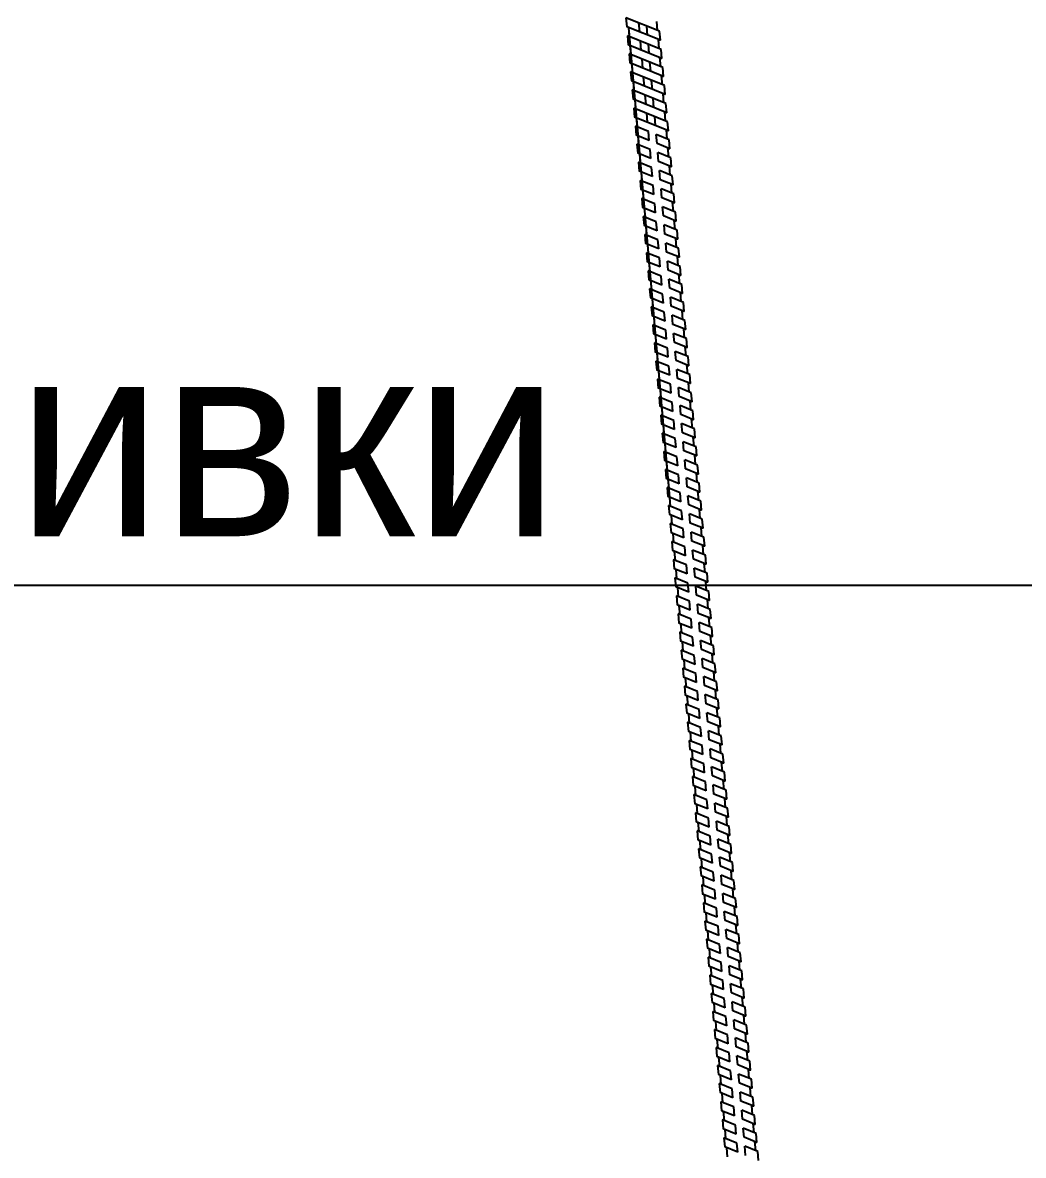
# Model space of a CAD drawing. Header units: millimetres. Extents: x -1985 to 969, y 203 to 500.
# Drawn here: x -1726.86 to -1711.42, y 456.99 to 474.48 of the extents above; entities that cross this region are included whole.
import ezdxf

# ---------------------------------------------------------------- set-up
doc = ezdxf.new("R2010")
doc.units = ezdxf.units.MM
doc.layers.add('надписи', color=7, linetype='Continuous')
doc.layers.add('ШПАЛА', color=7, linetype='Continuous')

msp = doc.modelspace()

# ---------------------------------------------------------------- linework, layer by layer
for p, q in [((-1717.032, 474.344), (-1717.552, 474.554)), ((-1717.019, 474.205), (-1717.54, 474.415)), ((-1717.528, 474.275), (-1717.497, 474.278)), ((-1717.007, 474.065), (-1717.528, 474.275)), ((-1717.019, 474.205), (-1717.049, 474.202)), ((-1716.995, 473.926), (-1717.515, 474.136)), ((-1717.503, 473.996), (-1717.473, 473.999)), ((-1716.983, 473.786), (-1717.503, 473.996)), ((-1716.971, 473.647), (-1717.491, 473.857)), ((-1716.995, 473.926), (-1717.025, 473.923)), ((-1717.479, 473.717), (-1717.449, 473.719)), ((-1716.958, 473.507), (-1717.479, 473.717)), ((-1716.971, 473.647), (-1717, 473.644)), ((-1716.946, 473.367), (-1717.466, 473.577)), ((-1717.454, 473.438), (-1717.424, 473.44)), ((-1716.934, 473.227), (-1717.454, 473.438)), ((-1716.922, 473.088), (-1717.442, 473.298)), ((-1716.946, 473.367), (-1716.976, 473.365)), ((-1717.43, 473.16), (-1717.4, 473.162)), ((-1716.91, 472.949), (-1717.43, 473.16)), ((-1716.922, 473.088), (-1716.951, 473.085)), ((-1716.897, 472.81), (-1717.418, 473.02)), ((-1717.405, 472.881), (-1717.375, 472.883)), ((-1717.205, 472.799), (-1717.405, 472.881)), ((-1717.193, 472.66), (-1717.393, 472.741)), ((-1716.885, 472.67), (-1717.083, 472.75)), ((-1716.897, 472.81), (-1716.927, 472.807)), ((-1717.381, 472.602), (-1717.351, 472.605)), ((-1717.18, 472.521), (-1717.381, 472.602)), ((-1716.873, 472.531), (-1717.071, 472.611)), ((-1717.168, 472.382), (-1717.369, 472.463)), ((-1716.861, 472.392), (-1717.059, 472.472)), ((-1716.873, 472.531), (-1716.903, 472.528)), ((-1717.357, 472.323), (-1717.327, 472.326)), ((-1717.156, 472.242), (-1717.357, 472.323)), ((-1716.849, 472.253), (-1717.047, 472.332)), ((-1716.849, 472.253), (-1716.878, 472.25)), ((-1717.144, 472.103), (-1717.345, 472.184)), ((-1717.332, 472.043), (-1717.302, 472.046)), ((-1717.132, 471.962), (-1717.332, 472.043)), ((-1716.836, 472.113), (-1717.034, 472.193)), ((-1716.824, 471.973), (-1717.022, 472.053)), ((-1717.119, 471.823), (-1717.32, 471.904)), ((-1716.812, 471.833), (-1717.01, 471.913)), ((-1716.824, 471.973), (-1716.854, 471.971)), ((-1717.308, 471.764), (-1717.278, 471.767)), ((-1717.107, 471.683), (-1717.308, 471.764)), ((-1716.8, 471.694), (-1716.998, 471.774)), ((-1716.8, 471.694), (-1716.829, 471.691)), ((-1717.095, 471.544), (-1717.296, 471.625)), ((-1716.788, 471.554), (-1716.985, 471.634)), ((-1717.283, 471.485), (-1717.253, 471.488)), ((-1717.083, 471.404), (-1717.283, 471.485)), ((-1717.07, 471.265), (-1717.271, 471.346)), ((-1716.775, 471.415), (-1716.973, 471.495)), ((-1716.763, 471.275), (-1716.961, 471.355)), ((-1716.775, 471.415), (-1716.805, 471.412)), ((-1717.259, 471.206), (-1717.229, 471.209)), ((-1717.058, 471.125), (-1717.259, 471.206)), ((-1716.751, 471.135), (-1716.949, 471.215)), ((-1717.046, 470.985), (-1717.247, 471.067)), ((-1716.739, 470.996), (-1716.937, 471.076)), ((-1716.751, 471.135), (-1716.781, 471.133)), ((-1717.235, 470.927), (-1717.205, 470.929)), ((-1717.034, 470.846), (-1717.235, 470.927)), ((-1716.726, 470.856), (-1716.924, 470.936)), ((-1716.726, 470.856), (-1716.756, 470.854)), ((-1717.022, 470.706), (-1717.222, 470.787)), ((-1717.21, 470.647), (-1717.18, 470.65)), ((-1717.009, 470.566), (-1717.21, 470.647)), ((-1716.714, 470.716), (-1716.912, 470.796)), ((-1716.702, 470.577), (-1716.9, 470.657)), ((-1716.997, 470.427), (-1717.198, 470.508)), ((-1716.69, 470.437), (-1716.888, 470.517)), ((-1716.702, 470.577), (-1716.732, 470.574)), ((-1717.186, 470.369), (-1717.156, 470.372)), ((-1716.985, 470.288), (-1717.186, 470.369)), ((-1716.678, 470.298), (-1716.875, 470.378)), ((-1716.678, 470.298), (-1716.707, 470.295)), ((-1716.973, 470.149), (-1717.174, 470.23)), ((-1716.665, 470.159), (-1716.863, 470.239)), ((-1717.161, 470.09), (-1717.131, 470.093)), ((-1716.961, 470.009), (-1717.161, 470.09)), ((-1716.948, 469.87), (-1717.149, 469.951)), ((-1716.653, 470.02), (-1716.851, 470.1)), ((-1716.641, 469.88), (-1716.839, 469.96)), ((-1716.653, 470.02), (-1716.683, 470.017)), ((-1717.137, 469.812), (-1717.107, 469.815)), ((-1716.936, 469.731), (-1717.137, 469.812)), ((-1716.629, 469.741), (-1716.827, 469.821)), ((-1716.924, 469.591), (-1717.125, 469.673)), ((-1716.617, 469.602), (-1716.815, 469.682)), ((-1716.629, 469.741), (-1716.659, 469.738)), ((-1717.113, 469.533), (-1717.083, 469.536)), ((-1716.912, 469.452), (-1717.113, 469.533)), ((-1716.605, 469.462), (-1716.802, 469.542)), ((-1716.605, 469.462), (-1716.634, 469.46)), ((-1716.9, 469.312), (-1717.1, 469.393)), ((-1717.088, 469.255), (-1717.058, 469.258)), ((-1716.888, 469.174), (-1717.088, 469.255)), ((-1716.592, 469.323), (-1716.79, 469.403)), ((-1716.58, 469.183), (-1716.778, 469.263)), ((-1716.875, 469.035), (-1717.076, 469.116)), ((-1716.568, 469.045), (-1716.766, 469.125)), ((-1716.58, 469.183), (-1716.61, 469.181)), ((-1717.064, 468.976), (-1717.034, 468.979)), ((-1716.863, 468.895), (-1717.064, 468.976)), ((-1716.556, 468.906), (-1716.754, 468.986)), ((-1716.556, 468.906), (-1716.586, 468.903)), ((-1716.851, 468.756), (-1717.052, 468.837)), ((-1716.544, 468.766), (-1716.741, 468.846)), ((-1717.039, 468.697), (-1717.009, 468.7)), ((-1716.839, 468.616), (-1717.039, 468.697)), ((-1716.827, 468.477), (-1717.027, 468.558)), ((-1716.531, 468.627), (-1716.729, 468.707)), ((-1716.519, 468.487), (-1716.717, 468.567)), ((-1716.531, 468.627), (-1716.561, 468.624)), ((-1717.015, 468.418), (-1716.985, 468.421)), ((-1716.814, 468.337), (-1717.015, 468.418)), ((-1716.507, 468.347), (-1716.705, 468.427)), ((-1716.802, 468.197), (-1717.003, 468.279)), ((-1716.495, 468.208), (-1716.693, 468.288)), ((-1716.507, 468.347), (-1716.537, 468.345)), ((-1716.991, 468.139), (-1716.961, 468.141)), ((-1716.79, 468.058), (-1716.991, 468.139)), ((-1716.483, 468.068), (-1716.68, 468.148)), ((-1716.483, 468.068), (-1716.512, 468.066)), ((-1716.778, 467.918), (-1716.978, 467.999)), ((-1716.966, 467.859), (-1716.936, 467.862)), ((-1716.765, 467.778), (-1716.966, 467.859)), ((-1716.47, 467.928), (-1716.668, 468.008)), ((-1716.458, 467.789), (-1716.656, 467.869)), ((-1716.753, 467.639), (-1716.954, 467.72)), ((-1716.446, 467.649), (-1716.644, 467.729)), ((-1716.458, 467.789), (-1716.488, 467.786)), ((-1716.942, 467.581), (-1716.912, 467.584)), ((-1716.741, 467.5), (-1716.942, 467.581)), ((-1716.434, 467.51), (-1716.632, 467.59)), ((-1716.434, 467.51), (-1716.463, 467.507)), ((-1716.729, 467.361), (-1716.93, 467.442)), ((-1716.422, 467.371), (-1716.619, 467.451)), ((-1716.917, 467.302), (-1716.887, 467.305)), ((-1716.717, 467.221), (-1716.917, 467.302)), ((-1716.705, 467.082), (-1716.905, 467.163)), ((-1716.409, 467.232), (-1716.607, 467.312)), ((-1716.397, 467.092), (-1716.595, 467.172)), ((-1716.409, 467.232), (-1716.439, 467.229)), ((-1716.893, 467.024), (-1716.863, 467.027)), ((-1716.692, 466.943), (-1716.893, 467.024)), ((-1716.385, 466.953), (-1716.583, 467.033)), ((-1716.68, 466.803), (-1716.881, 466.885)), ((-1716.373, 466.814), (-1716.571, 466.894)), ((-1716.385, 466.953), (-1716.415, 466.95)), ((-1716.869, 466.745), (-1716.839, 466.747)), ((-1716.668, 466.664), (-1716.869, 466.745)), ((-1716.361, 466.674), (-1716.558, 466.754)), ((-1716.361, 466.674), (-1716.39, 466.672)), ((-1716.656, 466.524), (-1716.856, 466.605)), ((-1716.844, 466.467), (-1716.814, 466.47)), ((-1716.644, 466.386), (-1716.844, 466.467)), ((-1716.348, 466.535), (-1716.546, 466.615)), ((-1716.336, 466.395), (-1716.534, 466.475)), ((-1716.631, 466.247), (-1716.832, 466.328)), ((-1716.324, 466.257), (-1716.522, 466.337)), ((-1716.336, 466.395), (-1716.366, 466.393)), ((-1716.82, 466.188), (-1716.79, 466.191)), ((-1716.619, 466.107), (-1716.82, 466.188)), ((-1716.312, 466.118), (-1716.51, 466.198)), ((-1716.312, 466.118), (-1716.342, 466.115)), ((-1716.607, 465.968), (-1716.808, 466.049)), ((-1716.3, 465.978), (-1716.498, 466.058)), ((-1716.796, 465.909), (-1716.766, 465.912)), ((-1716.595, 465.828), (-1716.796, 465.909)), ((-1716.583, 465.689), (-1716.783, 465.77)), ((-1716.287, 465.839), (-1716.485, 465.918)), ((-1716.275, 465.699), (-1716.473, 465.779)), ((-1716.287, 465.839), (-1716.317, 465.836)), ((-1716.771, 465.63), (-1716.741, 465.633)), ((-1716.57, 465.549), (-1716.771, 465.63)), ((-1716.263, 465.559), (-1716.461, 465.639)), ((-1716.558, 465.409), (-1716.759, 465.49)), ((-1716.251, 465.42), (-1716.449, 465.5)), ((-1716.263, 465.559), (-1716.293, 465.557)), ((-1716.747, 465.351), (-1716.717, 465.353)), ((-1716.546, 465.269), (-1716.747, 465.351)), ((-1716.239, 465.28), (-1716.437, 465.36)), ((-1716.226, 465.14), (-1716.424, 465.22)), ((-1716.239, 465.28), (-1716.268, 465.278)), ((-1716.534, 465.13), (-1716.734, 465.211)), ((-1716.722, 465.071), (-1716.692, 465.074)), ((-1716.522, 464.99), (-1716.722, 465.071)), ((-1716.214, 465.001), (-1716.412, 465.081)), ((-1716.509, 464.851), (-1716.71, 464.932)), ((-1716.202, 464.861), (-1716.4, 464.941)), ((-1716.214, 465.001), (-1716.244, 464.998)), ((-1716.698, 464.793), (-1716.668, 464.796)), ((-1716.497, 464.712), (-1716.698, 464.793)), ((-1716.19, 464.722), (-1716.388, 464.802)), ((-1716.19, 464.722), (-1716.22, 464.719)), ((-1716.485, 464.573), (-1716.686, 464.654)), ((-1716.178, 464.583), (-1716.376, 464.663)), ((-1716.165, 464.444), (-1716.363, 464.524)), ((-1716.674, 464.514), (-1716.644, 464.517)), ((-1716.473, 464.433), (-1716.674, 464.514)), ((-1716.461, 464.294), (-1716.661, 464.375)), ((-1716.153, 464.304), (-1716.351, 464.384)), ((-1716.165, 464.444), (-1716.195, 464.441)), ((-1716.649, 464.236), (-1716.619, 464.239)), ((-1716.448, 464.155), (-1716.649, 464.236)), ((-1716.141, 464.165), (-1716.339, 464.245)), ((-1716.436, 464.015), (-1716.637, 464.096)), ((-1716.129, 464.026), (-1716.327, 464.106)), ((-1716.141, 464.165), (-1716.171, 464.162)), ((-1716.625, 463.957), (-1716.595, 463.959)), ((-1716.424, 463.876), (-1716.625, 463.957)), ((-1716.117, 463.886), (-1716.315, 463.966)), ((-1716.104, 463.747), (-1716.302, 463.827)), ((-1716.117, 463.886), (-1716.146, 463.884)), ((-1716.412, 463.736), (-1716.613, 463.817)), ((-1716.6, 463.679), (-1716.57, 463.681)), ((-1716.4, 463.597), (-1716.6, 463.679)), ((-1716.092, 463.607), (-1716.29, 463.687)), ((-1716.387, 463.458), (-1716.588, 463.539)), ((-1716.08, 463.468), (-1716.278, 463.548)), ((-1716.092, 463.607), (-1716.122, 463.605)), ((-1716.576, 463.399), (-1716.546, 463.402)), ((-1716.375, 463.318), (-1716.576, 463.399)), ((-1716.068, 463.329), (-1716.266, 463.409)), ((-1716.068, 463.329), (-1716.098, 463.326)), ((-1716.363, 463.179), (-1716.564, 463.26)), ((-1716.552, 463.12), (-1716.522, 463.123)), ((-1716.056, 463.189), (-1716.254, 463.269)), ((-1716.043, 463.05), (-1716.241, 463.13)), ((-1716.351, 463.039), (-1716.552, 463.12)), ((-1716.339, 462.9), (-1716.539, 462.981)), ((-1716.031, 462.91), (-1716.229, 462.99)), ((-1716.043, 463.05), (-1716.073, 463.047)), ((-1716.527, 462.841), (-1716.497, 462.844)), ((-1716.326, 462.76), (-1716.527, 462.841)), ((-1716.019, 462.771), (-1716.217, 462.851)), ((-1716.314, 462.621), (-1716.515, 462.702)), ((-1716.007, 462.631), (-1716.205, 462.711)), ((-1716.019, 462.771), (-1716.049, 462.768)), ((-1716.503, 462.562), (-1716.473, 462.564)), ((-1716.302, 462.481), (-1716.503, 462.562)), ((-1715.995, 462.491), (-1716.193, 462.571)), ((-1715.982, 462.351), (-1716.18, 462.431)), ((-1715.995, 462.491), (-1716.024, 462.489)), ((-1716.29, 462.341), (-1716.49, 462.422)), ((-1716.478, 462.283), (-1716.448, 462.285)), ((-1716.278, 462.201), (-1716.478, 462.283)), ((-1715.97, 462.212), (-1716.168, 462.292)), ((-1716.265, 462.062), (-1716.466, 462.143)), ((-1715.958, 462.072), (-1716.156, 462.152)), ((-1715.97, 462.212), (-1716, 462.209)), ((-1716.454, 462.005), (-1716.424, 462.007)), ((-1716.253, 461.923), (-1716.454, 462.005)), ((-1715.946, 461.933), (-1716.144, 462.013)), ((-1715.946, 461.933), (-1715.976, 461.93)), ((-1716.241, 461.784), (-1716.442, 461.865)), ((-1716.43, 461.725), (-1716.4, 461.728)), ((-1716.229, 461.644), (-1716.43, 461.725)), ((-1715.934, 461.794), (-1716.132, 461.874)), ((-1715.921, 461.655), (-1716.119, 461.735)), ((-1716.217, 461.505), (-1716.417, 461.586)), ((-1715.909, 461.515), (-1716.107, 461.595)), ((-1715.921, 461.655), (-1715.951, 461.652)), ((-1716.405, 461.447), (-1716.375, 461.45)), ((-1716.204, 461.366), (-1716.405, 461.447)), ((-1715.897, 461.376), (-1716.095, 461.456)), ((-1715.897, 461.376), (-1715.927, 461.373)), ((-1716.192, 461.227), (-1716.393, 461.308)), ((-1715.885, 461.237), (-1716.083, 461.317)), ((-1716.381, 461.168), (-1716.351, 461.171)), ((-1716.18, 461.087), (-1716.381, 461.168)), ((-1716.168, 460.947), (-1716.369, 461.028)), ((-1715.873, 461.097), (-1716.071, 461.177)), ((-1715.86, 460.958), (-1716.058, 461.038)), ((-1715.873, 461.097), (-1715.902, 461.095)), ((-1716.356, 460.89), (-1716.326, 460.893)), ((-1716.156, 460.809), (-1716.356, 460.89)), ((-1715.848, 460.818), (-1716.046, 460.898)), ((-1716.144, 460.669), (-1716.344, 460.75)), ((-1715.836, 460.68), (-1716.034, 460.76)), ((-1715.848, 460.818), (-1715.878, 460.816)), ((-1716.332, 460.611), (-1716.302, 460.613)), ((-1716.131, 460.53), (-1716.332, 460.611)), ((-1715.824, 460.54), (-1716.022, 460.62)), ((-1715.824, 460.54), (-1715.854, 460.538)), ((-1716.119, 460.39), (-1716.32, 460.471)), ((-1716.308, 460.332), (-1716.278, 460.334)), ((-1716.107, 460.251), (-1716.308, 460.332)), ((-1715.812, 460.401), (-1716.01, 460.481)), ((-1715.8, 460.261), (-1715.997, 460.341)), ((-1716.095, 460.111), (-1716.295, 460.192)), ((-1715.787, 460.121), (-1715.985, 460.201)), ((-1715.8, 460.261), (-1715.829, 460.258)), ((-1716.283, 460.053), (-1716.253, 460.055)), ((-1716.082, 459.971), (-1716.283, 460.053)), ((-1715.775, 459.982), (-1715.973, 460.062)), ((-1715.775, 459.982), (-1715.805, 459.979)), ((-1716.07, 459.832), (-1716.271, 459.913)), ((-1715.763, 459.842), (-1715.961, 459.922)), ((-1716.259, 459.773), (-1716.229, 459.776)), ((-1716.058, 459.692), (-1716.259, 459.773)), ((-1716.046, 459.553), (-1716.247, 459.634)), ((-1715.751, 459.703), (-1715.949, 459.783)), ((-1715.738, 459.563), (-1715.936, 459.643)), ((-1715.751, 459.703), (-1715.78, 459.7)), ((-1716.234, 459.494), (-1716.204, 459.497)), ((-1716.034, 459.413), (-1716.234, 459.494)), ((-1715.726, 459.423), (-1715.924, 459.503)), ((-1716.021, 459.273), (-1716.222, 459.354)), ((-1715.714, 459.284), (-1715.912, 459.364)), ((-1715.726, 459.423), (-1715.756, 459.421)), ((-1716.21, 459.216), (-1716.18, 459.219)), ((-1716.009, 459.135), (-1716.21, 459.216)), ((-1715.702, 459.144), (-1715.9, 459.224)), ((-1715.702, 459.144), (-1715.732, 459.142)), ((-1715.997, 458.995), (-1716.198, 459.076)), ((-1716.186, 458.937), (-1716.156, 458.939)), ((-1715.985, 458.856), (-1716.186, 458.937)), ((-1715.69, 459.006), (-1715.888, 459.086)), ((-1715.677, 458.866), (-1715.875, 458.946)), ((-1715.973, 458.716), (-1716.173, 458.797)), ((-1715.665, 458.727), (-1715.863, 458.807)), ((-1715.677, 458.866), (-1715.707, 458.864)), ((-1716.161, 458.658), (-1716.131, 458.661)), ((-1715.96, 458.577), (-1716.161, 458.658)), ((-1715.653, 458.587), (-1715.851, 458.667)), ((-1715.653, 458.587), (-1715.683, 458.585)), ((-1715.948, 458.438), (-1716.149, 458.519)), ((-1715.641, 458.448), (-1715.839, 458.528)), ((-1716.137, 458.379), (-1716.107, 458.382)), ((-1715.936, 458.298), (-1716.137, 458.379)), ((-1715.924, 458.159), (-1716.125, 458.24)), ((-1715.629, 458.309), (-1715.827, 458.389)), ((-1715.616, 458.169), (-1715.814, 458.249)), ((-1715.629, 458.309), (-1715.658, 458.306)), ((-1716.112, 458.102), (-1716.082, 458.104)), ((-1715.912, 458.02), (-1716.112, 458.102)), ((-1715.604, 458.03), (-1715.802, 458.11)), ((-1715.9, 457.881), (-1716.1, 457.962)), ((-1715.592, 457.891), (-1715.79, 457.971)), ((-1715.604, 458.03), (-1715.634, 458.027)), ((-1716.088, 457.822), (-1716.058, 457.825)), ((-1715.887, 457.741), (-1716.088, 457.822)), ((-1715.58, 457.752), (-1715.778, 457.832)), ((-1715.58, 457.752), (-1715.61, 457.749)), ((-1715.875, 457.602), (-1716.076, 457.683)), ((-1716.064, 457.543), (-1716.034, 457.546)), ((-1715.863, 457.462), (-1716.064, 457.543)), ((-1715.568, 457.612), (-1715.766, 457.692)), ((-1715.556, 457.473), (-1715.753, 457.553)), ((-1715.851, 457.323), (-1716.051, 457.404)), ((-1715.543, 457.333), (-1715.741, 457.413)), ((-1715.556, 457.473), (-1715.585, 457.47)), ((-1716.039, 457.264), (-1716.009, 457.267)), ((-1715.839, 457.183), (-1716.039, 457.264)), ((-1715.531, 457.194), (-1715.729, 457.274)), ((-1715.531, 457.194), (-1715.561, 457.191)), ((-1715.826, 457.044), (-1716.027, 457.125)), ((-1715.519, 457.054), (-1715.717, 457.134))]:
    msp.add_line(p, q)
at = {"color": 0}
for p, q in [((-1717.552, 474.554), (-1717.54, 474.415)), ((-1717.019, 474.205), (-1717.032, 474.344)), ((-1717.528, 474.275), (-1717.515, 474.136)), ((-1717.503, 473.996), (-1717.491, 473.857)), ((-1716.995, 473.926), (-1717.007, 474.065)), ((-1717.479, 473.717), (-1717.466, 473.577)), ((-1716.971, 473.647), (-1716.983, 473.786)), ((-1717.454, 473.438), (-1717.442, 473.298)), ((-1716.946, 473.367), (-1716.958, 473.507)), ((-1717.43, 473.16), (-1717.418, 473.02)), ((-1716.922, 473.088), (-1716.934, 473.227)), ((-1716.897, 472.81), (-1716.91, 472.949)), ((-1717.405, 472.881), (-1717.393, 472.741)), ((-1717.381, 472.602), (-1717.369, 472.463)), ((-1716.873, 472.531), (-1716.885, 472.67)), ((-1716.849, 472.253), (-1716.861, 472.392)), ((-1717.357, 472.323), (-1717.345, 472.184)), ((-1717.332, 472.043), (-1717.32, 471.904)), ((-1716.824, 471.973), (-1716.836, 472.113)), ((-1717.308, 471.764), (-1717.296, 471.625)), ((-1716.8, 471.694), (-1716.812, 471.833)), ((-1716.775, 471.415), (-1716.788, 471.554)), ((-1717.283, 471.485), (-1717.271, 471.346)), ((-1717.259, 471.206), (-1717.247, 471.067)), ((-1716.751, 471.135), (-1716.763, 471.275)), ((-1716.726, 470.856), (-1716.739, 470.996)), ((-1717.235, 470.927), (-1717.222, 470.787)), ((-1717.21, 470.647), (-1717.198, 470.508)), ((-1716.702, 470.577), (-1716.714, 470.716)), ((-1717.186, 470.369), (-1717.174, 470.23)), ((-1716.678, 470.298), (-1716.69, 470.437)), ((-1716.653, 470.02), (-1716.665, 470.159)), ((-1717.161, 470.09), (-1717.149, 469.951)), ((-1717.137, 469.812), (-1717.125, 469.673)), ((-1716.629, 469.741), (-1716.641, 469.88)), ((-1716.605, 469.462), (-1716.617, 469.602)), ((-1717.113, 469.533), (-1717.1, 469.393)), ((-1717.088, 469.255), (-1717.076, 469.116)), ((-1716.58, 469.183), (-1716.592, 469.323)), ((-1717.064, 468.976), (-1717.052, 468.837)), ((-1716.556, 468.906), (-1716.568, 469.045)), ((-1716.531, 468.627), (-1716.544, 468.766)), ((-1717.039, 468.697), (-1717.027, 468.558)), ((-1717.015, 468.418), (-1717.003, 468.279)), ((-1716.507, 468.347), (-1716.519, 468.487)), ((-1716.483, 468.068), (-1716.495, 468.208)), ((-1716.991, 468.139), (-1716.978, 467.999)), ((-1716.966, 467.859), (-1716.954, 467.72)), ((-1716.458, 467.789), (-1716.47, 467.928)), ((-1716.942, 467.581), (-1716.93, 467.442)), ((-1716.434, 467.51), (-1716.446, 467.649)), ((-1716.409, 467.232), (-1716.422, 467.371)), ((-1716.917, 467.302), (-1716.905, 467.163)), ((-1716.893, 467.024), (-1716.881, 466.885)), ((-1716.385, 466.953), (-1716.397, 467.092)), ((-1716.361, 466.674), (-1716.373, 466.814)), ((-1716.869, 466.745), (-1716.856, 466.605)), ((-1716.844, 466.467), (-1716.832, 466.328)), ((-1716.336, 466.395), (-1716.348, 466.535)), ((-1716.82, 466.188), (-1716.808, 466.049)), ((-1716.312, 466.118), (-1716.324, 466.257)), ((-1716.287, 465.839), (-1716.3, 465.978)), ((-1716.796, 465.909), (-1716.783, 465.77)), ((-1716.771, 465.63), (-1716.759, 465.49)), ((-1716.263, 465.559), (-1716.275, 465.699)), ((-1716.239, 465.28), (-1716.251, 465.42)), ((-1716.747, 465.351), (-1716.734, 465.211)), ((-1716.722, 465.071), (-1716.71, 464.932)), ((-1716.214, 465.001), (-1716.226, 465.14)), ((-1716.698, 464.793), (-1716.686, 464.654)), ((-1716.19, 464.722), (-1716.202, 464.861)), ((-1716.165, 464.444), (-1716.178, 464.583)), ((-1716.674, 464.514), (-1716.661, 464.375)), ((-1716.649, 464.236), (-1716.637, 464.096)), ((-1716.141, 464.165), (-1716.153, 464.304)), ((-1716.117, 463.886), (-1716.129, 464.026)), ((-1716.625, 463.957), (-1716.613, 463.817)), ((-1716.6, 463.679), (-1716.588, 463.539)), ((-1716.092, 463.607), (-1716.104, 463.747)), ((-1716.576, 463.399), (-1716.564, 463.26)), ((-1716.068, 463.329), (-1716.08, 463.468)), ((-1716.043, 463.05), (-1716.056, 463.189)), ((-1716.552, 463.12), (-1716.539, 462.981)), ((-1716.527, 462.841), (-1716.515, 462.702)), ((-1716.019, 462.771), (-1716.031, 462.91)), ((-1715.995, 462.491), (-1716.007, 462.631)), ((-1716.503, 462.562), (-1716.49, 462.422)), ((-1716.478, 462.283), (-1716.466, 462.143)), ((-1715.97, 462.212), (-1715.982, 462.351)), ((-1716.454, 462.005), (-1716.442, 461.865)), ((-1715.946, 461.933), (-1715.958, 462.072)), ((-1716.43, 461.725), (-1716.417, 461.586)), ((-1715.921, 461.655), (-1715.934, 461.794)), ((-1716.405, 461.447), (-1716.393, 461.308)), ((-1715.897, 461.376), (-1715.909, 461.515)), ((-1715.873, 461.097), (-1715.885, 461.237)), ((-1716.381, 461.168), (-1716.369, 461.028)), ((-1716.356, 460.89), (-1716.344, 460.75)), ((-1715.848, 460.818), (-1715.86, 460.958)), ((-1715.824, 460.54), (-1715.836, 460.68)), ((-1716.332, 460.611), (-1716.32, 460.471)), ((-1716.308, 460.332), (-1716.295, 460.192)), ((-1715.8, 460.261), (-1715.812, 460.401)), ((-1716.283, 460.053), (-1716.271, 459.913)), ((-1715.775, 459.982), (-1715.787, 460.121)), ((-1715.751, 459.703), (-1715.763, 459.842)), ((-1716.259, 459.773), (-1716.247, 459.634)), ((-1716.234, 459.494), (-1716.222, 459.354)), ((-1715.726, 459.423), (-1715.738, 459.563)), ((-1715.702, 459.144), (-1715.714, 459.284)), ((-1716.21, 459.216), (-1716.198, 459.076)), ((-1716.186, 458.937), (-1716.173, 458.797)), ((-1715.677, 458.866), (-1715.69, 459.006)), ((-1716.161, 458.658), (-1716.149, 458.519)), ((-1715.653, 458.587), (-1715.665, 458.727)), ((-1715.629, 458.309), (-1715.641, 458.448)), ((-1716.137, 458.379), (-1716.125, 458.24)), ((-1716.112, 458.102), (-1716.1, 457.962)), ((-1715.604, 458.03), (-1715.616, 458.169)), ((-1715.58, 457.752), (-1715.592, 457.891)), ((-1716.088, 457.822), (-1716.076, 457.683)), ((-1716.064, 457.543), (-1716.051, 457.404)), ((-1715.556, 457.473), (-1715.568, 457.612)), ((-1716.039, 457.264), (-1716.027, 457.125)), ((-1715.531, 457.194), (-1715.543, 457.333)), ((-1715.507, 456.915), (-1715.519, 457.054))]:
    msp.add_line(p, q, dxfattribs=at)
at = {"color": 7}
msp.add_line((-1716.874, 467.15), (-1717.503, 474.345), dxfattribs=at)
at = {"layer": 'надписи'}
msp.add_lwpolyline([(-1791.007, 465.797), (-1682.208, 465.797), (-1658.482, 430.166)], dxfattribs=at)
at = {"layer": 'ШПАЛА', "color": 0}
for p, q in [((-1717.063, 474.357), (-1717.075, 474.497)), ((-1717.496, 474.263), (-1717.508, 474.402)), ((-1717.339, 474.334), (-1717.351, 474.473)), ((-1717.217, 474.285), (-1717.23, 474.424)), ((-1717.315, 474.055), (-1717.327, 474.194)), ((-1717.193, 474.006), (-1717.205, 474.145)), ((-1717.038, 474.078), (-1717.051, 474.217)), ((-1717.472, 473.984), (-1717.484, 474.123)), ((-1717.447, 473.704), (-1717.46, 473.844)), ((-1717.29, 473.776), (-1717.302, 473.915)), ((-1717.168, 473.727), (-1717.181, 473.866)), ((-1717.014, 473.799), (-1717.026, 473.938)), ((-1717.266, 473.496), (-1717.278, 473.636)), ((-1716.989, 473.519), (-1717.002, 473.659)), ((-1717.423, 473.425), (-1717.435, 473.565)), ((-1717.144, 473.447), (-1717.156, 473.587)), ((-1717.399, 473.147), (-1717.411, 473.286)), ((-1717.241, 473.217), (-1717.253, 473.357)), ((-1717.12, 473.168), (-1717.132, 473.307)), ((-1716.965, 473.24), (-1716.977, 473.38)), ((-1716.941, 472.962), (-1716.953, 473.101)), ((-1717.374, 472.868), (-1717.386, 473.008)), ((-1717.217, 472.939), (-1717.229, 473.079)), ((-1717.095, 472.89), (-1717.107, 473.029)), ((-1717.193, 472.66), (-1717.205, 472.799)), ((-1717.071, 472.611), (-1717.083, 472.75)), ((-1716.916, 472.683), (-1716.928, 472.823)), ((-1717.35, 472.59), (-1717.362, 472.728)), ((-1717.325, 472.31), (-1717.338, 472.45)), ((-1717.168, 472.382), (-1717.18, 472.521)), ((-1717.047, 472.332), (-1717.059, 472.472)), ((-1716.892, 472.405), (-1716.904, 472.543)), ((-1717.144, 472.103), (-1717.156, 472.242)), ((-1716.867, 472.125), (-1716.88, 472.265)), ((-1717.301, 472.031), (-1717.313, 472.171)), ((-1717.022, 472.053), (-1717.034, 472.193)), ((-1717.276, 471.752), (-1717.289, 471.891)), ((-1717.119, 471.823), (-1717.132, 471.962)), ((-1716.998, 471.774), (-1717.01, 471.913)), ((-1716.843, 471.846), (-1716.855, 471.986)), ((-1716.819, 471.567), (-1716.831, 471.706)), ((-1717.252, 471.473), (-1717.264, 471.612)), ((-1717.095, 471.544), (-1717.107, 471.683)), ((-1716.973, 471.495), (-1716.985, 471.634)), ((-1717.07, 471.265), (-1717.083, 471.404)), ((-1716.949, 471.215), (-1716.961, 471.355)), ((-1716.794, 471.288), (-1716.806, 471.427)), ((-1717.228, 471.193), (-1717.24, 471.333)), ((-1717.203, 470.914), (-1717.215, 471.054)), ((-1717.046, 470.985), (-1717.058, 471.125)), ((-1716.924, 470.936), (-1716.937, 471.076)), ((-1716.77, 471.008), (-1716.782, 471.148)), ((-1717.022, 470.706), (-1717.034, 470.846)), ((-1716.745, 470.729), (-1716.758, 470.869)), ((-1717.179, 470.635), (-1717.191, 470.774)), ((-1716.9, 470.657), (-1716.912, 470.796)), ((-1717.154, 470.357), (-1717.167, 470.495)), ((-1716.997, 470.427), (-1717.009, 470.566)), ((-1716.875, 470.378), (-1716.888, 470.517)), ((-1716.721, 470.45), (-1716.733, 470.589)), ((-1716.697, 470.172), (-1716.709, 470.31)), ((-1717.13, 470.078), (-1717.142, 470.217)), ((-1716.973, 470.149), (-1716.985, 470.288)), ((-1716.851, 470.1), (-1716.863, 470.239)), ((-1716.948, 469.87), (-1716.961, 470.009)), ((-1716.827, 469.821), (-1716.839, 469.96)), ((-1716.672, 469.893), (-1716.684, 470.032)), ((-1717.106, 469.799), (-1717.118, 469.938)), ((-1717.081, 469.52), (-1717.093, 469.66)), ((-1716.924, 469.591), (-1716.936, 469.731)), ((-1716.802, 469.542), (-1716.815, 469.682)), ((-1716.648, 469.614), (-1716.66, 469.753)), ((-1716.9, 469.312), (-1716.912, 469.452)), ((-1716.623, 469.335), (-1716.636, 469.475)), ((-1717.057, 469.243), (-1717.069, 469.381)), ((-1716.778, 469.263), (-1716.79, 469.403)), ((-1717.033, 468.964), (-1717.045, 469.103)), ((-1716.875, 469.035), (-1716.888, 469.174)), ((-1716.754, 468.986), (-1716.766, 469.125)), ((-1716.599, 469.058), (-1716.611, 469.196)), ((-1716.851, 468.756), (-1716.863, 468.895)), ((-1716.575, 468.779), (-1716.587, 468.918)), ((-1717.008, 468.684), (-1717.02, 468.824)), ((-1716.729, 468.707), (-1716.741, 468.846)), ((-1716.984, 468.405), (-1716.996, 468.545)), ((-1716.827, 468.477), (-1716.839, 468.616)), ((-1716.705, 468.427), (-1716.717, 468.567)), ((-1716.55, 468.5), (-1716.562, 468.639)), ((-1716.959, 468.126), (-1716.972, 468.266)), ((-1716.802, 468.197), (-1716.814, 468.337)), ((-1716.68, 468.148), (-1716.693, 468.288)), ((-1716.526, 468.22), (-1716.538, 468.36)), ((-1716.778, 467.918), (-1716.79, 468.058)), ((-1716.501, 467.941), (-1716.514, 468.081)), ((-1716.935, 467.847), (-1716.947, 467.986)), ((-1716.656, 467.869), (-1716.668, 468.008)), ((-1716.911, 467.569), (-1716.923, 467.707)), ((-1716.753, 467.639), (-1716.765, 467.778)), ((-1716.632, 467.59), (-1716.644, 467.729)), ((-1716.477, 467.662), (-1716.489, 467.801)), ((-1716.729, 467.361), (-1716.741, 467.5)), ((-1716.453, 467.384), (-1716.465, 467.522)), ((-1716.886, 467.29), (-1716.898, 467.429)), ((-1716.607, 467.312), (-1716.619, 467.451)), ((-1716.862, 467.011), (-1716.874, 467.15)), ((-1716.705, 467.082), (-1716.717, 467.221)), ((-1716.583, 467.033), (-1716.595, 467.172)), ((-1716.428, 467.105), (-1716.44, 467.244)), ((-1716.837, 466.732), (-1716.85, 466.872)), ((-1716.68, 466.803), (-1716.692, 466.943)), ((-1716.558, 466.754), (-1716.571, 466.894)), ((-1716.404, 466.826), (-1716.416, 466.965)), ((-1716.656, 466.524), (-1716.668, 466.664)), ((-1716.379, 466.547), (-1716.392, 466.687)), ((-1716.813, 466.455), (-1716.825, 466.593)), ((-1716.534, 466.475), (-1716.546, 466.615)), ((-1716.789, 466.176), (-1716.801, 466.315)), ((-1716.631, 466.247), (-1716.644, 466.386)), ((-1716.51, 466.198), (-1716.522, 466.337)), ((-1716.355, 466.27), (-1716.367, 466.408)), ((-1716.607, 465.968), (-1716.619, 466.107)), ((-1716.331, 465.991), (-1716.343, 466.13)), ((-1716.764, 465.896), (-1716.776, 466.036)), ((-1716.485, 465.918), (-1716.498, 466.058)), ((-1716.74, 465.617), (-1716.752, 465.757)), ((-1716.583, 465.689), (-1716.595, 465.828)), ((-1716.461, 465.639), (-1716.473, 465.779)), ((-1716.306, 465.711), (-1716.319, 465.851)), ((-1716.282, 465.432), (-1716.294, 465.572)), ((-1716.715, 465.338), (-1716.728, 465.478)), ((-1716.558, 465.409), (-1716.57, 465.549)), ((-1716.437, 465.36), (-1716.449, 465.5)), ((-1716.534, 465.13), (-1716.546, 465.269)), ((-1716.412, 465.081), (-1716.424, 465.22)), ((-1716.257, 465.153), (-1716.27, 465.293)), ((-1716.691, 465.059), (-1716.703, 465.198)), ((-1716.667, 464.781), (-1716.679, 464.919)), ((-1716.509, 464.851), (-1716.522, 464.99)), ((-1716.388, 464.802), (-1716.4, 464.941)), ((-1716.233, 464.874), (-1716.245, 465.013)), ((-1716.485, 464.573), (-1716.497, 464.712)), ((-1716.209, 464.596), (-1716.221, 464.734)), ((-1716.642, 464.502), (-1716.654, 464.641)), ((-1716.363, 464.524), (-1716.376, 464.663)), ((-1716.618, 464.223), (-1716.63, 464.362)), ((-1716.461, 464.294), (-1716.473, 464.433)), ((-1716.339, 464.245), (-1716.351, 464.384)), ((-1716.184, 464.317), (-1716.197, 464.456)), ((-1716.16, 464.038), (-1716.172, 464.177)), ((-1716.593, 463.944), (-1716.606, 464.084)), ((-1716.436, 464.015), (-1716.448, 464.155)), ((-1716.315, 463.966), (-1716.327, 464.106)), ((-1716.412, 463.736), (-1716.424, 463.876)), ((-1716.29, 463.687), (-1716.302, 463.827)), ((-1716.136, 463.759), (-1716.148, 463.899)), ((-1716.569, 463.666), (-1716.581, 463.805)), ((-1716.545, 463.387), (-1716.557, 463.526)), ((-1716.387, 463.458), (-1716.4, 463.597)), ((-1716.266, 463.409), (-1716.278, 463.548)), ((-1716.111, 463.481), (-1716.123, 463.62)), ((-1716.363, 463.179), (-1716.375, 463.318)), ((-1716.087, 463.202), (-1716.099, 463.341)), ((-1716.52, 463.108), (-1716.532, 463.247)), ((-1716.241, 463.13), (-1716.254, 463.269)), ((-1716.496, 462.828), (-1716.508, 462.968)), ((-1716.339, 462.9), (-1716.351, 463.039)), ((-1716.217, 462.851), (-1716.229, 462.99)), ((-1716.062, 462.923), (-1716.075, 463.062)), ((-1716.038, 462.643), (-1716.05, 462.783)), ((-1716.471, 462.549), (-1716.484, 462.689)), ((-1716.314, 462.621), (-1716.326, 462.76)), ((-1716.193, 462.571), (-1716.205, 462.711)), ((-1716.29, 462.341), (-1716.302, 462.481)), ((-1716.168, 462.292), (-1716.18, 462.431)), ((-1716.013, 462.364), (-1716.026, 462.504)), ((-1716.447, 462.27), (-1716.459, 462.41)), ((-1716.423, 461.992), (-1716.435, 462.13)), ((-1716.265, 462.062), (-1716.278, 462.201)), ((-1716.144, 462.013), (-1716.156, 462.152)), ((-1715.989, 462.085), (-1716.001, 462.225)), ((-1716.241, 461.784), (-1716.253, 461.923)), ((-1715.965, 461.807), (-1715.977, 461.945)), ((-1716.398, 461.713), (-1716.41, 461.852)), ((-1716.119, 461.735), (-1716.132, 461.874)), ((-1716.374, 461.434), (-1716.386, 461.573)), ((-1716.217, 461.505), (-1716.229, 461.644)), ((-1716.095, 461.456), (-1716.107, 461.595)), ((-1715.94, 461.528), (-1715.953, 461.667)), ((-1715.916, 461.249), (-1715.928, 461.388)), ((-1716.349, 461.155), (-1716.362, 461.295)), ((-1716.192, 461.227), (-1716.204, 461.366)), ((-1716.071, 461.177), (-1716.083, 461.317)), ((-1716.168, 460.947), (-1716.18, 461.087)), ((-1716.046, 460.898), (-1716.058, 461.038)), ((-1715.892, 460.97), (-1715.904, 461.11)), ((-1716.325, 460.877), (-1716.337, 461.016)), ((-1716.301, 460.598), (-1716.313, 460.738)), ((-1716.144, 460.669), (-1716.156, 460.809)), ((-1716.022, 460.62), (-1716.034, 460.76)), ((-1715.867, 460.692), (-1715.879, 460.831)), ((-1716.119, 460.39), (-1716.131, 460.53)), ((-1715.843, 460.413), (-1715.855, 460.553)), ((-1716.276, 460.319), (-1716.288, 460.459)), ((-1715.997, 460.341), (-1716.01, 460.481)), ((-1716.252, 460.04), (-1716.264, 460.18)), ((-1716.095, 460.111), (-1716.107, 460.251)), ((-1715.973, 460.062), (-1715.985, 460.201)), ((-1715.818, 460.134), (-1715.831, 460.274)), ((-1715.794, 459.855), (-1715.806, 459.995)), ((-1716.227, 459.76), (-1716.24, 459.9)), ((-1716.07, 459.832), (-1716.082, 459.971)), ((-1715.949, 459.783), (-1715.961, 459.922)), ((-1716.046, 459.553), (-1716.058, 459.692)), ((-1715.924, 459.503), (-1715.936, 459.643)), ((-1715.77, 459.575), (-1715.782, 459.715)), ((-1716.203, 459.481), (-1716.215, 459.621)), ((-1716.179, 459.203), (-1716.191, 459.342)), ((-1716.021, 459.273), (-1716.034, 459.413)), ((-1715.9, 459.224), (-1715.912, 459.364)), ((-1715.745, 459.296), (-1715.757, 459.436)), ((-1715.997, 458.995), (-1716.009, 459.135)), ((-1715.721, 459.018), (-1715.733, 459.157)), ((-1716.154, 458.924), (-1716.166, 459.064)), ((-1715.875, 458.946), (-1715.888, 459.086)), ((-1716.13, 458.646), (-1716.142, 458.785)), ((-1715.973, 458.716), (-1715.985, 458.856)), ((-1715.851, 458.667), (-1715.863, 458.807)), ((-1715.696, 458.739), (-1715.709, 458.879)), ((-1715.948, 458.438), (-1715.96, 458.577)), ((-1715.672, 458.461), (-1715.684, 458.6)), ((-1716.105, 458.367), (-1716.118, 458.506)), ((-1715.827, 458.389), (-1715.839, 458.528)), ((-1716.081, 458.089), (-1716.093, 458.227)), ((-1715.924, 458.159), (-1715.936, 458.298)), ((-1715.802, 458.11), (-1715.814, 458.249)), ((-1715.648, 458.182), (-1715.66, 458.321)), ((-1716.057, 457.81), (-1716.069, 457.949)), ((-1715.9, 457.881), (-1715.912, 458.02)), ((-1715.778, 457.832), (-1715.79, 457.971)), ((-1715.623, 457.904), (-1715.635, 458.042)), ((-1715.875, 457.602), (-1715.887, 457.741)), ((-1715.599, 457.625), (-1715.611, 457.764)), ((-1716.032, 457.531), (-1716.045, 457.67)), ((-1715.753, 457.553), (-1715.766, 457.692)), ((-1716.008, 457.252), (-1716.02, 457.391)), ((-1715.851, 457.323), (-1715.863, 457.462)), ((-1715.729, 457.274), (-1715.741, 457.413)), ((-1715.574, 457.346), (-1715.587, 457.485)), ((-1715.826, 457.044), (-1715.839, 457.183)), ((-1715.55, 457.067), (-1715.562, 457.206)), ((-1715.983, 456.972), (-1715.996, 457.112)), ((-1715.705, 456.994), (-1715.717, 457.134))]:
    msp.add_line(p, q, dxfattribs=at)

# ---------------------------------------------------------------- texts
at = {"layer": 'надписи', "insert": (-1790.899, 469.55), "char_height": 3, "width": 107.5, "attachment_point": 1}
msp.add_mtext('{\\C152;Смотровое окно для контроля заливки}', dxfattribs=at)

doc.saveas('drawing.dxf')
